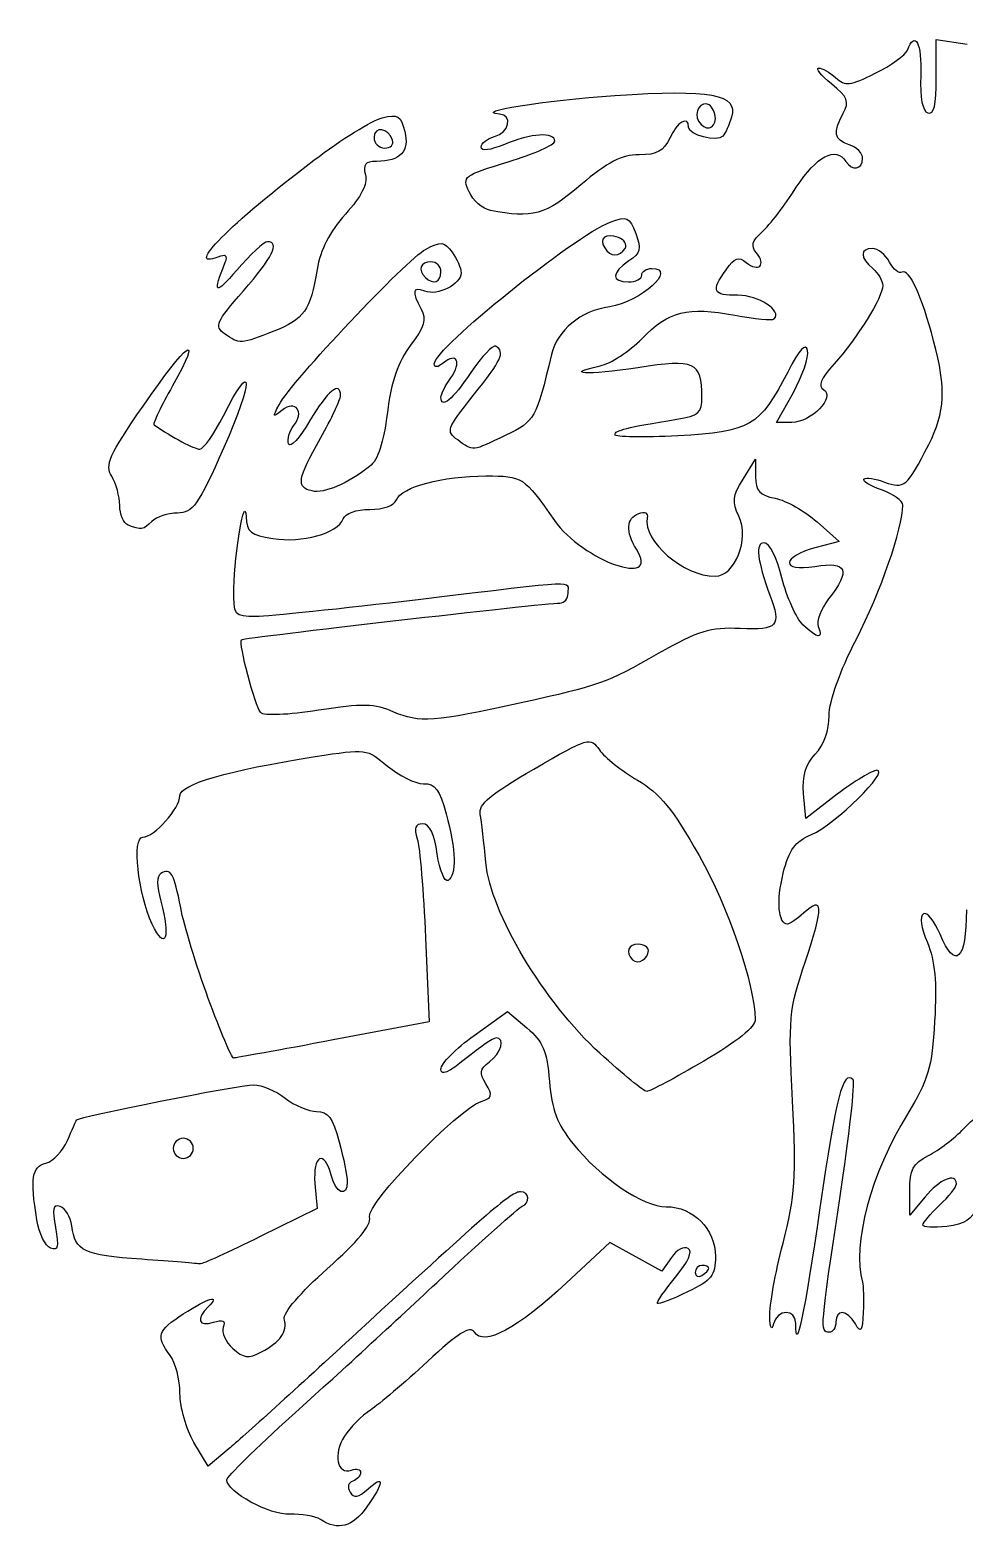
# Model space of a CAD drawing. Extents: x -782 to 340, y -83 to 346.
# Drawn here: x -782 to -520.6, y -82.8 to 336.9 of the extents above; entities that cross this region are included whole.
import ezdxf

# ---------------------------------------------------------------- set-up
doc = ezdxf.new("R2010")
doc.units = 0
doc.layers.add('Layer_1', color=7, linetype='CONTINUOUS')

msp = doc.modelspace()

# ---------------------------------------------------------------- linework, layer by layer
at = {"layer": 'Layer_1', "color": 7}
for points in [[(-528.66224, 323.599756), (-528.66224, 334.258044), (-519.981024, 332.95618)], [(-590.402008, 312.20742), (-590.402008, 312.20742)], [(-680.63396, 306.12046), (-680.63396, 306.12046)], [(-653.288568, 286.476508), (-653.288568, 286.476508)], [(-615.650992, 275.848524), (-615.650992, 275.848524)], [(-667.10892, 269.287084), (-667.10892, 269.287084)], [(-727.586064, 251.981268), (-727.586064, 251.981268)], [(-569.044856, 227.191876), (-573.300448, 227.191876), (-568.611872, 235.58066)], [(-662.422672, 222.276732), (-662.422672, 222.276732)], [(-582.672, 211.289212), (-579.196312, 216.9019), (-579.187112, 211.990836)], [(-703.123744, 208.014964), (-703.123744, 208.014964)], [(-754.573512, 198.49658), (-754.573496, 198.49658)], [(-561.995328, 199.366188), (-555.827832, 193.8555), (-562.23032, 192.196452)], [(-680.263912, 146.180756), (-680.26376, 146.180756)], [(-556.37032, 123.188316), (-565.144864, 116.471532), (-565.738232, 123.401684)], [(-671.410832, 83.056084), (-670.382056, 59.593372), (-697.276568, 54.507484)], [(-609.111008, 79.501196), (-609.111008, 79.501196)], [(-732.1386, 66.089652), (-732.138888, 66.089652)], [(-657.829856, 55.77174), (-648.550792, 62.437996), (-643.09688, 57.848852)], [(-622.691296, 50.774748), (-622.691296, 50.774748)], [(-736.332224, 24.199204), (-736.332224, 24.199204)], [(-702.33164, 14.376964), (-701.720568, 7.361044), (-717.623216, -0.496156)], [(-531.798816, 10.635204), (-536.011336, 5.490164), (-536.078616, 12.458084)], [(-532.404032, 2.733444), (-532.404104, 2.733444)], [(-602.710368, -6.313516), (-605.365192, -10.103756), (-612.649688, -6.113676), (-619.934184, -2.123516), (-631.983536, -13.395116)], [(-750.745936, -6.821836), (-750.745936, -6.821836)], [(-592.272904, -9.366476), (-592.272904, -9.366476)], [(-726.320936, -59.749116), (-732.212304, -64.682956), (-736.14316, -58.020636)], [(-700.78512, -79.620076), (-700.78512, -79.620076)]]:
    msp.add_lwpolyline(points, dxfattribs=at)
for points in [[(-536.716032, 331.30406), (-534.563984, 336.91226), (-532.666872, 333.275932), (-532.993208, 324.168284)], [(-545.710112, 324.80514), (-541.297168, 326.988444), (-537.249824, 329.912948), (-536.716032, 331.30406)], [(-557.933696, 321.846876), (-560.8708, 324.249364), (-562.49828, 326.245316), (-561.550312, 326.282332)], [(-561.550312, 326.282332), (-560.602344, 326.319052), (-558.455792, 325.108876), (-556.780192, 323.592516)], [(-556.780192, 323.592516), (-554.082208, 321.15086), (-552.815664, 321.289572), (-545.710112, 324.80514)], [(-532.993208, 324.168284), (-533.220056, 317.836932), (-532.532864, 314.233956), (-531.000872, 313.722356)], [(-531.000872, 313.722356), (-529.312256, 313.158524), (-528.66224, 315.903932), (-528.66224, 323.599756)], [(-618.46552, 318.605468), (-591.616712, 320.39334), (-583.946888, 318.975604), (-585.87384, 312.581236)], [(-554.659624, 313.618012), (-552.904848, 316.896852), (-553.3982, 318.136908), (-557.933696, 321.846876)], [(-650.738544, 313.414124), (-658.793008, 313.967956), (-638.084688, 317.299012), (-618.46552, 318.605468)], [(-592.143632, 315.979708), (-594.367928, 317.354396), (-596.605, 313.851076), (-595.079264, 311.38238)], [(-590.402008, 312.20742), (-590.402008, 313.690228), (-591.18576, 315.387732), (-592.143632, 315.979708)], [(-702.649536, 300.493388), (-694.935648, 306.337908), (-686.345672, 311.681844), (-683.560712, 312.368884)], [(-683.560712, 312.368884), (-679.163968, 313.453596), (-678.329904, 312.951676), (-677.227064, 308.557628)], [(-652.14172, 307.098492), (-648.063144, 308.165052), (-646.954744, 313.15394), (-650.738544, 313.414124)], [(-597.885616, 309.729652), (-597.885616, 313.080708), (-601.090728, 311.242036), (-603.157904, 306.705092)], [(-595.079264, 311.38238), (-593.358856, 308.598732), (-590.402008, 309.120332), (-590.402008, 312.20742)], [(-585.87384, 312.581236), (-586.537648, 310.37834), (-587.632088, 307.97218), (-588.305928, 307.23414)], [(-552.983944, 304.834196), (-557.240752, 306.185332), (-557.6078, 308.109364), (-554.659624, 313.618012)], [(-680.63396, 306.12046), (-681.79032, 309.589516), (-685.817912, 310.164868), (-685.817912, 306.861044)], [(-685.817912, 306.861044), (-685.817912, 305.23178), (-684.484896, 303.898796), (-682.855664, 303.898796)], [(-677.227064, 308.557628), (-675.82088, 302.95494), (-678.404264, 300.233708), (-685.17504, 300.185668)], [(-655.883512, 304.169396), (-655.883512, 305.242172), (-654.199704, 306.56026), (-652.14172, 307.098492)], [(-635.303624, 305.823548), (-635.303624, 308.46838), (-641.932544, 308.04786), (-649.395456, 304.92966)], [(-603.157904, 306.705092), (-604.829848, 303.035612), (-606.675512, 302.027908), (-611.724488, 302.027908)], [(-588.305928, 307.23414), (-589.896088, 305.492476), (-597.885616, 307.573788), (-597.885616, 309.729652)], [(-682.855664, 303.898796), (-681.226424, 303.898796), (-680.226656, 304.898556), (-680.63396, 306.12046)], [(-649.395456, 304.92966), (-653.411376, 303.251748), (-655.883512, 302.962076), (-655.883512, 304.169396)], [(-648.291744, 300.061444), (-641.148272, 302.23118), (-635.303624, 304.824204), (-635.303624, 305.823548)], [(-567.777496, 292.94402), (-562.20472, 301.628388), (-556.624, 304.533108), (-553.919392, 300.157012)], [(-549.242144, 300.96634), (-549.242144, 302.440476), (-550.92596, 304.18102), (-552.983944, 304.834196)], [(-729.459272, 273.412468), (-738.95576, 269.768292), (-726.211512, 282.6415), (-702.649536, 300.493388)], [(-685.17504, 300.185668), (-688.282832, 300.163268), (-688.984712, 299.2977), (-688.231024, 296.41562)], [(-659.260824, 291.685092), (-661.209352, 295.961644), (-660.826152, 296.254268), (-648.291744, 300.061444)], [(-611.724488, 302.027908), (-616.643264, 302.027908), (-620.484528, 300.043692), (-628.023152, 293.60882)], [(-553.919392, 300.157012), (-552.202896, 297.37958), (-549.242144, 297.892004), (-549.242144, 300.96634)], [(-688.231024, 296.41562), (-687.565896, 293.87218), (-689.354648, 290.347532), (-693.81772, 285.4075)], [(-653.288568, 286.476508), (-655.462824, 286.903972), (-658.150344, 289.24782), (-659.260824, 291.685092)], [(-628.023152, 293.60882), (-637.869088, 285.204532), (-641.542992, 284.167348), (-653.288568, 286.476508)], [(-577.320408, 280.499196), (-575.277816, 282.347652), (-570.983504, 287.947892), (-567.777496, 292.94402)], [(-693.81772, 285.4075), (-698.204016, 280.552332), (-700.832128, 275.429732), (-701.736688, 269.972076)], [(-668.979816, 243.562596), (-668.979816, 247.850364), (-629.88348, 279.341036), (-619.812856, 283.164836)], [(-619.812856, 283.164836), (-615.07004, 284.965764), (-614.440744, 284.689052), (-612.666952, 280.023692)], [(-715.59716, 277.706156), (-716.540808, 277.706156), (-720.413232, 274.128068), (-724.20252, 269.754828)], [(-722.330944, 263.976292), (-714.170288, 273.302524), (-712.010536, 277.706156), (-715.59716, 277.706156)], [(-671.38756, 275.583852), (-667.001304, 277.8821), (-666.186616, 277.79286), (-663.97784, 274.772172)], [(-617.492168, 278.885932), (-621.074288, 280.260524), (-623.070664, 278.745796), (-621.3488, 275.959804)], [(-615.650992, 275.848524), (-615.010544, 276.884796), (-615.839088, 278.251628), (-617.492168, 278.885932)], [(-612.666952, 280.023692), (-611.01364, 275.675132), (-611.30264, 274.52218), (-614.593704, 272.33694)], [(-578.903344, 274.570628), (-580.548912, 276.553412), (-580.188368, 277.903724), (-577.320408, 280.499196)], [(-727.40888, 271.95058), (-726.64028, 273.844724), (-727.23252, 274.266884), (-729.459272, 273.412468)], [(-712.374728, 232.105692), (-708.883192, 238.659996), (-676.6976, 272.80162), (-671.38756, 275.583852)], [(-663.97784, 274.772172), (-662.612944, 272.905556), (-661.496224, 270.306012), (-661.496224, 268.995372)], [(-621.3488, 275.959804), (-619.79524, 273.446028), (-617.167496, 273.394724), (-615.650992, 275.848524)], [(-587.427024, 269.895484), (-585.0416, 273.301196), (-583.920496, 273.701532), (-581.769128, 271.9161)], [(-581.769128, 271.9161), (-578.346288, 269.07534), (-576.082752, 271.172052), (-578.903344, 274.570628)], [(-546.50168, 275.83526), (-550.038056, 275.83526), (-550.006976, 273.186348), (-546.43576, 270.222572)], [(-541.730568, 272.041052), (-542.847408, 274.127868), (-544.994392, 275.83526), (-546.50168, 275.83526)], [(-724.20252, 269.754828), (-730.36424, 262.643628), (-731.006904, 263.083636), (-727.40888, 271.95058)], [(-701.736688, 269.972076), (-703.64816, 258.439188), (-705.282728, 256.107788), (-713.864704, 252.67402)], [(-669.915272, 272.093468), (-672.836816, 272.093468), (-673.62708, 269.880796), (-671.474344, 267.728084)], [(-661.496224, 268.995372), (-661.496224, 265.76906), (-668.014816, 262.486156), (-671.65064, 263.88134)], [(-671.474344, 267.728084), (-669.321632, 265.575268), (-667.10892, 266.365532), (-667.10892, 269.287084)], [(-667.10892, 269.287084), (-667.10892, 270.830572), (-668.371776, 272.093468), (-669.915272, 272.093468)], [(-608.17556, 270.222572), (-600.911248, 270.222572), (-611.27748, 260.868708), (-620.009104, 259.544708)], [(-614.593704, 272.33694), (-619.499928, 269.079316), (-619.557624, 266.480788), (-614.72372, 266.480788)], [(-610.981912, 268.351676), (-610.981912, 269.380708), (-609.719056, 270.222572), (-608.17556, 270.222572)], [(-584.08288, 262.738996), (-591.189208, 262.738996), (-591.6896, 263.809836), (-587.427024, 269.895484)], [(-546.43576, 270.222572), (-544.892272, 268.94162), (-543.629408, 266.792076), (-543.629408, 265.445948)], [(-538.196504, 269.176108), (-539.023416, 268.665012), (-540.613728, 269.954228), (-541.730568, 272.041052)], [(-529.397576, 250.019092), (-532.709704, 262.617924), (-536.269056, 270.367308), (-538.196504, 269.176108)], [(-671.65064, 263.88134), (-675.085408, 265.199316), (-675.342912, 263.89566), (-672.643672, 258.851548)], [(-614.72372, 266.480788), (-612.66572, 266.480788), (-610.981912, 267.322652), (-610.981912, 268.351676)], [(-543.629408, 265.445948), (-543.629408, 262.203524), (-550.762216, 250.71714), (-557.241408, 243.525668)], [(-727.586064, 251.981268), (-730.487176, 254.105212), (-730.004664, 255.206556), (-722.330944, 263.976292)], [(-573.929864, 256.136652), (-571.683632, 258.382884), (-578.382408, 262.738996), (-584.08288, 262.738996)], [(-672.643672, 258.851548), (-671.086504, 255.94194), (-671.685376, 253.911428), (-675.623496, 248.748228)], [(-620.009104, 259.544708), (-628.171976, 258.3069), (-634.529016, 253.058844), (-636.184424, 246.191212)], [(-610.981856, 250.578116), (-603.47148, 258.326892), (-598.163736, 259.669148), (-584.954152, 257.160372)], [(-584.954152, 257.160372), (-579.385376, 256.102684), (-574.424464, 255.642076), (-573.929864, 256.136652)], [(-750.396192, 231.7429), (-737.967344, 249.853556), (-733.329608, 253.035484), (-742.155584, 237.396692)], [(-713.864704, 252.67402), (-722.968808, 249.031268), (-723.5186, 249.003524), (-727.586064, 251.981268)], [(-675.623496, 248.748228), (-679.148976, 244.126124), (-680.9888, 238.765764), (-682.085792, 229.920244)], [(-651.751592, 248.466116), (-652.566016, 248.969452), (-655.723152, 245.670012), (-658.767464, 241.134092)], [(-658.103008, 234.681988), (-650.117808, 244.710956), (-649.133176, 246.84786), (-651.751592, 248.466116)], [(-622.624256, 243.002948), (-619.619464, 243.66286), (-614.380376, 247.07174), (-610.981856, 250.578116)], [(-564.63816, 247.273788), (-565.135016, 249.570516), (-566.828376, 247.725732), (-570.191648, 241.223644)], [(-530.759632, 221.036876), (-526.117496, 230.251428), (-525.826832, 236.436508), (-529.397576, 250.019092)], [(-727.913168, 229.062772), (-719.529328, 245.607492), (-719.441264, 239.024532), (-727.794296, 220.176044)], [(-666.469056, 243.784636), (-667.985872, 242.525812), (-668.979816, 242.4379), (-668.979816, 243.562596)], [(-664.368616, 239.626092), (-661.2494, 244.079404), (-662.686232, 246.924148), (-666.469056, 243.784636)], [(-636.184424, 246.191212), (-640.562392, 228.028644), (-640.822392, 227.571092), (-649.021856, 223.601852)], [(-594.172392, 234.292572), (-594.228152, 244.155292), (-596.043552, 244.987164), (-612.071824, 242.495324)], [(-568.611872, 235.58066), (-566.033152, 240.194412), (-564.244992, 245.45634), (-564.63816, 247.273788)], [(-557.241408, 243.525668), (-561.020584, 239.331124), (-561.804848, 237.372924), (-560.122144, 236.332876)], [(-658.767464, 241.134092), (-663.92448, 233.450188), (-667.10892, 230.825652), (-667.10892, 234.25922)], [(-667.10892, 234.25922), (-667.10892, 235.059268), (-665.875792, 237.474308), (-664.368616, 239.626092)], [(-612.071824, 242.495324), (-626.246112, 240.291716), (-633.401312, 240.635852), (-622.624256, 243.002948)], [(-570.191648, 241.223644), (-578.035448, 226.059324), (-580.6862, 224.5243), (-600.883616, 223.450084)], [(-742.155584, 237.396692), (-745.376024, 231.690372), (-747.698456, 226.805108), (-747.31656, 226.540436)], [(-695.172424, 234.6471), (-695.172424, 238.995868), (-698.88728, 235.985684), (-703.740424, 227.704404)], [(-560.122144, 236.332876), (-556.749168, 234.248308), (-563.637024, 227.191876), (-569.044856, 227.191876)], [(-759.154248, 212.123836), (-761.091696, 215.22622), (-759.901608, 217.892164), (-750.396192, 231.7429)], [(-711.547936, 230.556796), (-714.147728, 228.41286), (-714.244912, 228.594916), (-712.374728, 232.105692)], [(-708.284528, 226.237404), (-705.09212, 230.084052), (-707.7904, 233.655404), (-711.547936, 230.556796)], [(-700.78512, 222.802724), (-697.698136, 228.272612), (-695.172424, 233.602572), (-695.172424, 234.6471)], [(-662.422672, 222.276732), (-665.765728, 224.721252), (-665.55732, 225.319756), (-658.103008, 234.681988)], [(-601.159624, 228.085964), (-595.054192, 229.08358), (-594.14748, 229.888932), (-594.172392, 234.292572)], [(-734.558664, 219.708292), (-733.5108, 219.708292), (-730.520328, 223.917836), (-727.913168, 229.062772)], [(-703.740424, 227.704404), (-706.5904, 222.841276), (-709.275712, 219.922892), (-709.707784, 221.219148)], [(-682.085792, 229.920244), (-683.131544, 221.488004), (-684.71308, 216.694236), (-687.057296, 214.851396)], [(-618.468616, 223.769124), (-618.465416, 224.995308), (-615.406856, 225.758132), (-601.159624, 228.085964)], [(-747.31656, 226.540436), (-742.165424, 222.971628), (-736.071688, 219.708292), (-734.558664, 219.708292)], [(-709.707784, 221.219148), (-710.139856, 222.5153), (-709.4994, 224.773572), (-708.284528, 226.237404)], [(-703.123744, 208.014964), (-707.630752, 209.036748), (-707.271264, 211.309916), (-700.78512, 222.802724)], [(-649.021856, 223.601852), (-658.559376, 218.984844), (-657.996832, 219.040428), (-662.422672, 222.276732)], [(-600.883616, 223.450084), (-610.557104, 222.93562), (-618.47036, 223.079132), (-618.468616, 223.769124)], [(-727.794296, 220.176044), (-735.0112, 203.8911), (-736.403464, 201.925452), (-740.77576, 201.847932)], [(-543.098456, 210.507524), (-537.611808, 208.421524), (-536.74048, 209.16506), (-530.759632, 221.036876)], [(-687.057296, 214.851396), (-693.136664, 210.072212), (-699.762424, 207.252956), (-703.123744, 208.014964)], [(-756.912128, 203.986876), (-756.912128, 206.487588), (-757.92108, 210.149212), (-759.154248, 212.123836)], [(-679.57336, 205.560052), (-678.205392, 209.124876), (-666.638304, 212.201348), (-654.554112, 212.214204)], [(-654.554112, 212.214204), (-644.247392, 212.225484), (-644.044888, 212.093956), (-635.409336, 199.803852)], [(-583.862672, 200.999236), (-585.78424, 204.932572), (-585.594864, 206.56918), (-582.672, 211.289212)], [(-579.187112, 211.990836), (-579.179912, 208.054948), (-578.083664, 206.860996), (-573.670048, 205.978228)], [(-543.932896, 208.308308), (-547.186728, 209.442588), (-549.408256, 210.811364), (-548.869616, 211.350004)], [(-548.869616, 211.350004), (-548.330976, 211.888636), (-545.733936, 211.509524), (-543.098456, 210.507524)], [(-724.968136, 180.887132), (-724.794912, 190.819412), (-721.931016, 207.72214), (-721.599192, 200.770668)], [(-573.670048, 205.978228), (-570.641048, 205.372476), (-565.38744, 202.39698), (-561.995328, 199.366188)], [(-538.016816, 204.015636), (-538.016816, 205.242332), (-540.679048, 207.17402), (-543.932896, 208.308308)], [(-754.573496, 198.49658), (-755.859752, 199.015532), (-756.912128, 201.48626), (-756.912128, 203.986876)], [(-740.77576, 201.847932), (-743.469416, 201.800012), (-746.686632, 200.747716), (-747.925096, 199.509292)], [(-694.445688, 200.194596), (-693.83192, 201.79398), (-690.842088, 202.870132), (-687.012256, 202.870132)], [(-687.012256, 202.870132), (-683.166616, 202.870132), (-680.192936, 203.945468), (-679.57336, 205.560052)], [(-612.455904, 191.704428), (-615.535568, 196.63578), (-615.306072, 200.375428), (-611.842216, 201.704628)], [(-611.842216, 201.704628), (-610.11884, 202.365972), (-609.14868, 201.882508), (-609.428392, 200.501708)], [(-550.984872, 166.596908), (-544.248608, 179.657276), (-538.016816, 197.638908), (-538.016816, 204.015636)], [(-747.925096, 199.509292), (-750.324728, 197.109652), (-750.913976, 197.0199), (-754.573512, 198.49658)], [(-721.599192, 200.770668), (-721.399088, 196.578564), (-720.310352, 195.696204), (-714.116296, 194.705732)], [(-714.116296, 194.705732), (-705.938504, 193.398052), (-695.988328, 196.17446), (-694.445688, 200.194596)], [(-635.409336, 199.803852), (-627.41896, 188.431812), (-605.605112, 180.734652), (-612.455904, 191.704428)], [(-609.428392, 200.501708), (-610.739304, 194.030116), (-599.307536, 184.161172), (-590.500296, 184.161172)], [(-590.500296, 184.161172), (-584.909472, 184.161172), (-580.768528, 194.665852), (-583.862672, 200.999236)], [(-576.759744, 193.515652), (-579.290224, 193.515652), (-578.758312, 188.651204), (-575.161008, 178.894348)], [(-571.802128, 183.69342), (-573.231784, 189.381076), (-575.318888, 193.515652), (-576.759744, 193.515652)], [(-562.23032, 192.196452), (-572.001888, 189.66442), (-572.277872, 185.28842), (-562.562448, 186.929828)], [(-562.562448, 186.929828), (-553.523392, 188.4569), (-552.445, 185.859396), (-558.776424, 177.810348)], [(-718.81072, 172.935804), (-724.992384, 172.935804), (-725.104312, 173.080324), (-724.968136, 180.887132)], [(-631.561816, 179.483884), (-631.561816, 182.95182), (-627.327664, 183.140812), (-673.471024, 177.612988)], [(-565.913952, 170.597156), (-567.794032, 172.397884), (-570.443688, 178.291252), (-571.802128, 183.69342)], [(-722.85244, 166.430756), (-722.275424, 166.977964), (-637.977384, 176.694524), (-633.900448, 176.683716)], [(-673.471024, 177.612988), (-694.945, 175.040572), (-715.347872, 172.935804), (-718.81072, 172.935804)], [(-633.900448, 176.683716), (-632.614192, 176.683716), (-631.561816, 177.940388), (-631.561816, 179.483884)], [(-575.161008, 178.894348), (-571.939216, 170.156124), (-572.869968, 169.107316), (-583.453488, 169.550172)], [(-558.776424, 177.810348), (-560.932896, 175.068828), (-562.222176, 171.587628), (-561.641488, 170.074428)], [(-583.453488, 169.550172), (-591.945224, 169.905524), (-595.184328, 168.918004), (-606.372024, 162.563108)], [(-561.641488, 170.074428), (-560.237768, 166.41638), (-561.74104, 166.600276), (-565.913952, 170.597156)], [(-717.499232, 146.031644), (-719.103112, 147.809108), (-723.763216, 165.56706), (-722.85244, 166.430756)], [(-558.59672, 145.20222), (-558.59672, 149.29834), (-555.682744, 157.488644), (-550.984872, 166.596908)], [(-606.372024, 162.563108), (-621.10508, 154.194308), (-622.680336, 153.627828), (-644.658264, 148.79326)], [(-680.26376, 146.180756), (-685.79504, 148.576932), (-688.913784, 148.651892), (-701.383224, 146.688388)], [(-644.658264, 148.79326), (-669.12152, 143.4121), (-673.184728, 143.113972), (-680.263912, 146.180756)], [(-701.383224, 146.688388), (-709.767896, 145.36806), (-716.647472, 145.087676), (-717.499232, 146.031644)], [(-562.464168, 134.448676), (-560.055312, 137.012732), (-558.59672, 141.068356), (-558.59672, 145.20222)], [(-641.130664, 130.271572), (-625.781784, 139.17186), (-625.385256, 139.287116), (-622.803136, 135.600604)], [(-702.278136, 133.733996), (-687.958304, 135.98798), (-687.832456, 135.97146), (-682.022408, 131.082628)], [(-622.803136, 135.600604), (-621.35156, 133.528172), (-616.571712, 129.727428), (-612.181256, 127.154492)], [(-565.738232, 123.401684), (-566.167008, 128.409236), (-565.258624, 131.474084), (-562.464168, 134.448676)], [(-740.073736, 122.782372), (-740.073736, 126.031732), (-726.828136, 129.869708), (-702.278136, 133.733996)], [(-682.022408, 131.082628), (-678.806904, 128.377012), (-674.310496, 126.163308), (-672.030376, 126.163308)], [(-656.142624, 117.588484), (-656.670064, 120.384988), (-653.365288, 123.1771), (-641.130664, 130.271572)], [(-672.030376, 126.163308), (-668.695888, 126.163308), (-667.442688, 124.510676), (-665.625768, 117.717404)], [(-612.181256, 127.154492), (-605.886048, 123.465236), (-602.246008, 119.009988), (-594.961672, 106.07854)], [(-563.500528, 111.98946), (-556.952168, 114.807588), (-541.558072, 129.9051), (-545.232944, 129.9051)], [(-545.232944, 129.9051), (-546.532512, 129.9051), (-551.544344, 126.88258), (-556.37032, 123.188316)], [(-750.45996, 111.196036), (-747.30324, 111.196036), (-740.073736, 119.260892), (-740.073736, 122.782372)], [(-665.625768, 117.717404), (-662.92012, 107.601228), (-662.728568, 100.586004), (-665.117672, 99.10942)], [(-654.560784, 104.085348), (-655.0588, 109.539748), (-655.770624, 115.6161), (-656.142624, 117.588484)], [(-672.216512, 114.937828), (-674.269096, 114.937828), (-674.678992, 113.800892), (-673.73412, 110.728396)], [(-668.136448, 106.482644), (-668.993296, 112.196508), (-670.316152, 114.937828), (-672.216512, 114.937828)], [(-747.831064, 86.874404), (-751.815272, 95.50614), (-753.511168, 111.196036), (-750.45996, 111.196036)], [(-673.73412, 110.728396), (-673.022136, 108.413108), (-671.976656, 95.960628), (-671.410832, 83.056084)], [(-571.444848, 101.11658), (-569.7732, 107.75534), (-568.137568, 109.993924), (-563.500528, 111.98946)], [(-665.117672, 99.10942), (-666.080624, 98.514284), (-667.43908, 101.83218), (-668.136448, 106.482644)], [(-594.961672, 106.07854), (-586.814264, 91.614788), (-579.498848, 70.274524), (-579.255176, 60.259684)], [(-745.407384, 101.07874), (-746.612168, 100.33418), (-746.614768, 97.64834), (-745.414584, 93.302716)], [(-739.864808, 91.42218), (-741.660224, 101.032644), (-742.66096, 102.776148), (-745.407384, 101.07874)], [(-622.691296, 50.774748), (-638.282264, 65.02522), (-653.285976, 90.123172), (-654.560784, 104.085348)], [(-570.236984, 86.874404), (-572.821656, 86.874404), (-573.37832, 93.438196), (-571.444848, 101.11658)], [(-745.414584, 93.302716), (-742.619512, 83.179852), (-744.193296, 78.993132), (-747.831064, 86.874404)], [(-565.212736, 76.559532), (-560.043888, 91.957244), (-560.166624, 95.032572), (-565.748432, 89.981132)], [(-732.138888, 66.089652), (-735.492016, 75.225844), (-738.96868, 86.62554), (-739.864808, 91.42218)], [(-565.748432, 89.981132), (-567.636504, 88.272428), (-569.656344, 86.874404), (-570.236984, 86.874404)], [(-532.252352, 89.774492), (-533.341544, 89.101364), (-532.905096, 85.923612), (-531.144888, 81.710812)], [(-527.608424, 84.073196), (-529.17392, 87.8199), (-531.263696, 90.385476), (-532.252352, 89.774492)], [(-520.243256, 90.910748), (-520.243256, 76.748836), (-523.344992, 73.869324), (-527.608424, 84.073196)], [(-611.91736, 81.261724), (-614.810544, 81.261724), (-615.634288, 79.054092), (-613.527312, 76.947132)], [(-609.111008, 79.501196), (-609.111008, 80.469388), (-610.373872, 81.261724), (-611.91736, 81.261724)], [(-531.144888, 81.710812), (-529.020808, 76.62718), (-528.475816, 70.728436), (-529.117656, 59.768572)], [(-613.527312, 76.947132), (-612.032592, 75.45234), (-609.111008, 77.142052), (-609.111008, 79.501196)], [(-568.828512, 37.494964), (-570.028888, 60.739612), (-569.840672, 62.773172), (-565.212736, 76.559532)], [(-725.106544, 49.449924), (-725.621032, 49.465124), (-728.785464, 56.953396), (-732.1386, 66.089652)], [(-579.255176, 60.259684), (-579.204456, 58.17278), (-584.28896, 54.03874), (-593.636968, 48.56658)], [(-529.117656, 59.768572), (-529.885728, 46.652428), (-530.838616, 43.40458), (-536.742096, 33.780644)], [(-667.10892, 46.3383), (-667.10892, 47.860156), (-662.933344, 52.105188), (-657.829856, 55.77174)], [(-651.715448, 55.069092), (-652.509984, 55.069092), (-656.29856, 52.482068), (-660.134496, 49.320132)], [(-653.544888, 48.37338), (-650.225896, 50.837692), (-649.069768, 55.069092), (-651.715448, 55.069092)], [(-643.09688, 57.848852), (-638.579456, 54.047676), (-637.495752, 51.484484), (-636.785568, 42.920548)], [(-697.276568, 54.507484), (-712.068552, 51.71018), (-724.59204, 49.434372), (-725.106544, 49.449924)], [(-609.555872, 40.101924), (-610.358072, 40.101924), (-616.269016, 44.904668), (-622.691296, 50.774748)], [(-660.134496, 49.320132), (-664.94588, 45.354212), (-667.10892, 44.429436), (-667.10892, 46.3383)], [(-654.532824, 42.196188), (-656.434696, 45.312716), (-656.268648, 46.351004), (-653.544888, 48.37338)], [(-593.636968, 48.56658), (-601.590168, 43.910988), (-608.753672, 40.101924), (-609.555872, 40.101924)], [(-551.91348, 43.396772), (-554.739752, 46.223068), (-556.67008, 38.762884), (-561.192848, 7.534644)], [(-769.023616, 32.132884), (-768.581392, 33.009044), (-723.41316, 41.972804), (-719.440544, 41.972804)], [(-719.440544, 41.972804), (-717.222128, 41.972804), (-713.26644, 40.288964), (-710.650136, 38.230964)], [(-655.910816, 37.286804), (-652.778888, 38.280884), (-652.578728, 38.993924), (-654.532824, 42.196188)], [(-636.785568, 42.920548), (-636.129944, 35.014564), (-634.60196, 30.934724), (-630.292832, 25.584004)], [(-555.624112, 10.198884), (-552.960176, 27.834644), (-551.2904, 42.773676), (-551.91348, 43.396772)], [(-710.650136, 38.230964), (-708.033816, 36.172964), (-704.0766, 34.489124), (-701.856296, 34.489124)], [(-701.856296, 34.489124), (-698.650768, 34.489124), (-697.354168, 32.749764), (-695.560456, 26.043364)], [(-687.085144, 4.991204), (-688.014688, 8.596964), (-662.268816, 35.268884), (-655.910816, 37.286804)], [(-571.498512, -2.304956), (-568.04964, 11.081844), (-567.719008, 16.010244), (-568.828512, 37.494964)], [(-536.742096, 33.780644), (-546.94684, 17.144724), (-552.243728, -2.652236), (-549.317272, -13.218796)], [(-521.009856, 29.673124), (-515.357552, 35.630004), (-513.563544, 35.646324), (-508.062256, 29.790644)], [(-771.545568, 26.350884), (-770.283432, 29.283524), (-769.148552, 31.885364), (-769.023616, 32.132884)], [(-530.832088, 22.173764), (-527.90948, 23.685044), (-523.48948, 27.059764), (-521.009856, 29.673124)], [(-777.537088, 20.052164), (-775.503888, 20.583924), (-772.807696, 23.418404), (-771.545568, 26.350884)], [(-739.138568, 27.005524), (-740.682064, 27.005524), (-741.944928, 25.742724), (-741.944928, 24.199204)], [(-736.332224, 24.199204), (-736.332224, 25.742724), (-737.59508, 27.005524), (-739.138568, 27.005524)], [(-695.560456, 26.043364), (-694.318048, 21.398084), (-693.30152, 16.346644), (-693.30152, 14.817844)], [(-630.292832, 25.584004), (-622.545504, 15.964004), (-610.5208, 7.820484), (-604.137624, 7.870644)], [(-741.944928, 24.199204), (-741.944928, 22.655764), (-740.682064, 21.392804), (-739.138568, 21.392804)], [(-739.138568, 21.392804), (-737.59508, 21.392804), (-736.332224, 22.655764), (-736.332224, 24.199204)], [(-697.8116, 16.715684), (-699.650296, 24.041524), (-703.021488, 22.297364), (-702.33164, 14.376964)], [(-536.078616, 12.458084), (-536.134536, 18.253924), (-535.252184, 19.888004), (-530.832088, 22.173764)], [(-780.051376, 4.200404), (-781.976816, 15.845604), (-781.472848, 19.023124), (-777.537088, 20.052164)], [(-523.049608, 14.235364), (-523.049608, 17.499044), (-527.768864, 15.557204), (-531.798816, 10.635204)], [(-693.30152, 14.817844), (-693.30152, 10.289444), (-696.540824, 11.652404), (-697.8116, 16.715684)], [(-527.726856, 8.296564), (-525.154368, 10.713364), (-523.049608, 13.385764), (-523.049608, 14.235364)], [(-773.5358, 7.922644), (-775.569952, 8.593444), (-775.854808, 7.322404), (-774.859496, 2.016964)], [(-644.878856, 12.038324), (-647.457, 12.038324), (-652.72332, 7.501044), (-690.495176, -27.263916)], [(-644.449296, 7.984724), (-642.06216, 8.880404), (-642.396808, 12.038324), (-644.878856, 12.038324)], [(-558.59672, -27.250556), (-561.188472, -27.250556), (-561.08608, -25.960476), (-555.624112, 10.198884)], [(-776.250688, -3.722876), (-777.713368, -3.161596), (-779.42368, 0.403924), (-780.051376, 4.200404)], [(-770.317736, 2.537364), (-770.662112, 5.029204), (-772.11024, 7.452564), (-773.5358, 7.922644)], [(-698.914224, -9.476956), (-690.26088, -1.807276), (-686.51396, 2.775524), (-687.085144, 4.991204)], [(-668.303272, -13.384476), (-656.097728, -1.974316), (-645.36344, 7.641764), (-644.449296, 7.984724)], [(-604.137624, 7.870644), (-596.664552, 7.929844), (-590.402008, 1.597364), (-590.402008, -6.017596)], [(-561.192848, 7.534644), (-565.516176, -22.316476), (-567.951216, -33.950796), (-567.951216, -24.756076)], [(-532.404104, 2.733444), (-532.404104, 3.376404), (-530.299344, 5.879844), (-527.726856, 8.296564)], [(-517.192256, 8.048724), (-518.618456, 4.263684), (-520.59376, 2.943124), (-525.726048, 2.344084)], [(-774.859496, 2.016964), (-773.8446, -3.392876), (-774.122504, -4.539436), (-776.250688, -3.722876)], [(-750.745936, -6.821836), (-767.09724, -5.664236), (-769.33196, -4.595596), (-770.317736, 2.537364)], [(-525.726048, 2.344084), (-529.39892, 1.915204), (-532.404032, 2.090404), (-532.404032, 2.733444)], [(-717.623216, -0.496156), (-726.36968, -4.817516), (-733.946832, -8.253196), (-734.461328, -8.130876)], [(-598.005184, -3.790396), (-599.13288, -3.093436), (-601.250224, -4.228876), (-602.710368, -6.313516)], [(-601.545752, -11.840316), (-597.941496, -7.467756), (-596.683392, -4.607356), (-598.005184, -3.790396)], [(-575.217792, -22.884956), (-575.337152, -19.969436), (-573.66348, -10.708476), (-571.498512, -2.304956)], [(-734.461328, -8.130876), (-734.975816, -8.008556), (-742.303896, -7.419436), (-750.745936, -6.821836)], [(-590.402008, -6.017596), (-590.402008, -11.418636), (-591.384416, -12.670636), (-598.210328, -15.968556)], [(-710.902152, -23.508796), (-711.29564, -21.877916), (-706.274024, -16.000236), (-698.914224, -9.476956)], [(-606.577664, -19.182156), (-606.885128, -18.874716), (-604.62076, -15.570876), (-601.545752, -11.840316)], [(-594.143816, -8.541596), (-595.172816, -8.541596), (-596.014712, -9.433196), (-596.014712, -10.522876)], [(-596.014712, -10.522876), (-596.014712, -11.612556), (-595.172816, -11.983836), (-594.143816, -11.347916)], [(-592.272904, -9.366476), (-592.272904, -8.912876), (-593.114816, -8.541596), (-594.143816, -8.541596)], [(-594.143816, -11.347916), (-593.114816, -10.711996), (-592.272904, -9.820316), (-592.272904, -9.366476)], [(-739.141656, -22.105676), (-732.087896, -17.536556), (-728.63112, -16.556076), (-732.21624, -20.141036)], [(-708.73644, -50.545276), (-698.703744, -41.516796), (-680.508816, -24.794396), (-668.303272, -13.384476)], [(-631.983536, -13.395116), (-645.60776, -26.139916), (-655.249424, -31.303756), (-657.779168, -27.210476)], [(-598.210328, -15.968556), (-602.504904, -18.043436), (-606.2702, -19.489596), (-606.577664, -19.182156)], [(-549.317272, -13.218796), (-549.03228, -14.247836), (-548.9244, -18.036316), (-549.077552, -21.637916)], [(-732.21624, -20.141036), (-735.648896, -23.573756), (-734.892152, -25.768556), (-730.731296, -24.447916)], [(-567.951216, -24.756076), (-567.951216, -20.612476), (-573.055176, -20.741036), (-574.145144, -24.911916)], [(-551.262976, -24.911916), (-553.599704, -20.899996), (-556.725808, -20.632316), (-556.725808, -24.444156)], [(-742.820872, -33.688636), (-746.847376, -28.365036), (-746.340224, -26.768396), (-739.141656, -22.105676)], [(-730.731296, -24.447916), (-728.03532, -23.592316), (-727.275624, -23.979036), (-727.990936, -25.843116)], [(-717.311128, -32.732236), (-711.918192, -29.890636), (-710.021096, -27.160316), (-710.902152, -23.508796)], [(-574.145144, -24.911916), (-574.655448, -26.864636), (-575.088344, -26.046476), (-575.217792, -22.884956)], [(-556.725808, -24.444156), (-556.725808, -25.987596), (-557.56772, -27.250556), (-558.59672, -27.250556)], [(-549.077552, -21.637916), (-549.307296, -27.040796), (-549.689488, -27.613436), (-551.262976, -24.911916)], [(-727.990936, -25.843116), (-728.535232, -27.261516), (-727.33712, -29.909436), (-725.32844, -31.727196)], [(-690.495176, -27.263916), (-706.95908, -42.417196), (-723.08068, -57.035596), (-726.320936, -59.749116)], [(-657.779168, -27.210476), (-658.942224, -25.328636), (-662.22004, -27.378876), (-670.908144, -35.422476)], [(-725.32844, -31.727196), (-722.259288, -34.504796), (-720.97948, -34.665196), (-717.311128, -32.732236)], [(-740.074016, -44.339276), (-740.074016, -40.478796), (-741.310104, -35.685996), (-742.820872, -33.688636)], [(-670.908144, -35.422476), (-677.276552, -41.318476), (-684.440872, -47.422716), (-686.828848, -48.987436)], [(-736.14316, -58.020636), (-738.305136, -54.356476), (-740.074016, -48.199756), (-740.074016, -44.339276)], [(-686.828848, -48.987436), (-689.216832, -50.552076), (-692.482488, -53.834316), (-694.085872, -56.281516)], [(-726.97772, -68.493596), (-726.97772, -67.650556), (-718.769144, -59.573836), (-708.73644, -50.545276)], [(-694.085872, -56.281516), (-697.338432, -61.245516), (-696.0888, -67.291356), (-692.124648, -65.770156)], [(-692.124648, -65.770156), (-690.713936, -65.228876), (-689.55972, -65.531276), (-689.55972, -66.442236)], [(-689.55972, -66.442236), (-689.55972, -67.353196), (-690.55068, -68.428796), (-691.761864, -68.832636)], [(-687.50308, -71.048716), (-682.822392, -66.812556), (-682.975872, -69.275276), (-687.816216, -76.072796)], [(-709.344744, -78.138236), (-714.884552, -78.472636), (-726.97772, -71.858076), (-726.97772, -68.493596)], [(-691.761864, -68.832636), (-693.010888, -69.248956), (-693.335368, -70.583756), (-692.511576, -71.916716)], [(-692.511576, -71.916716), (-691.391944, -73.728316), (-690.24432, -73.529436), (-687.50308, -71.048716)], [(-700.78512, -79.620076), (-702.328608, -78.613996), (-706.180448, -77.947196), (-709.344744, -78.138236)], [(-687.816216, -76.072796), (-691.807944, -81.678636), (-695.906864, -82.799836), (-700.78512, -79.620076)]]:
    msp.add_open_spline(points, degree=3, dxfattribs=at)

doc.saveas('drawing.dxf')
